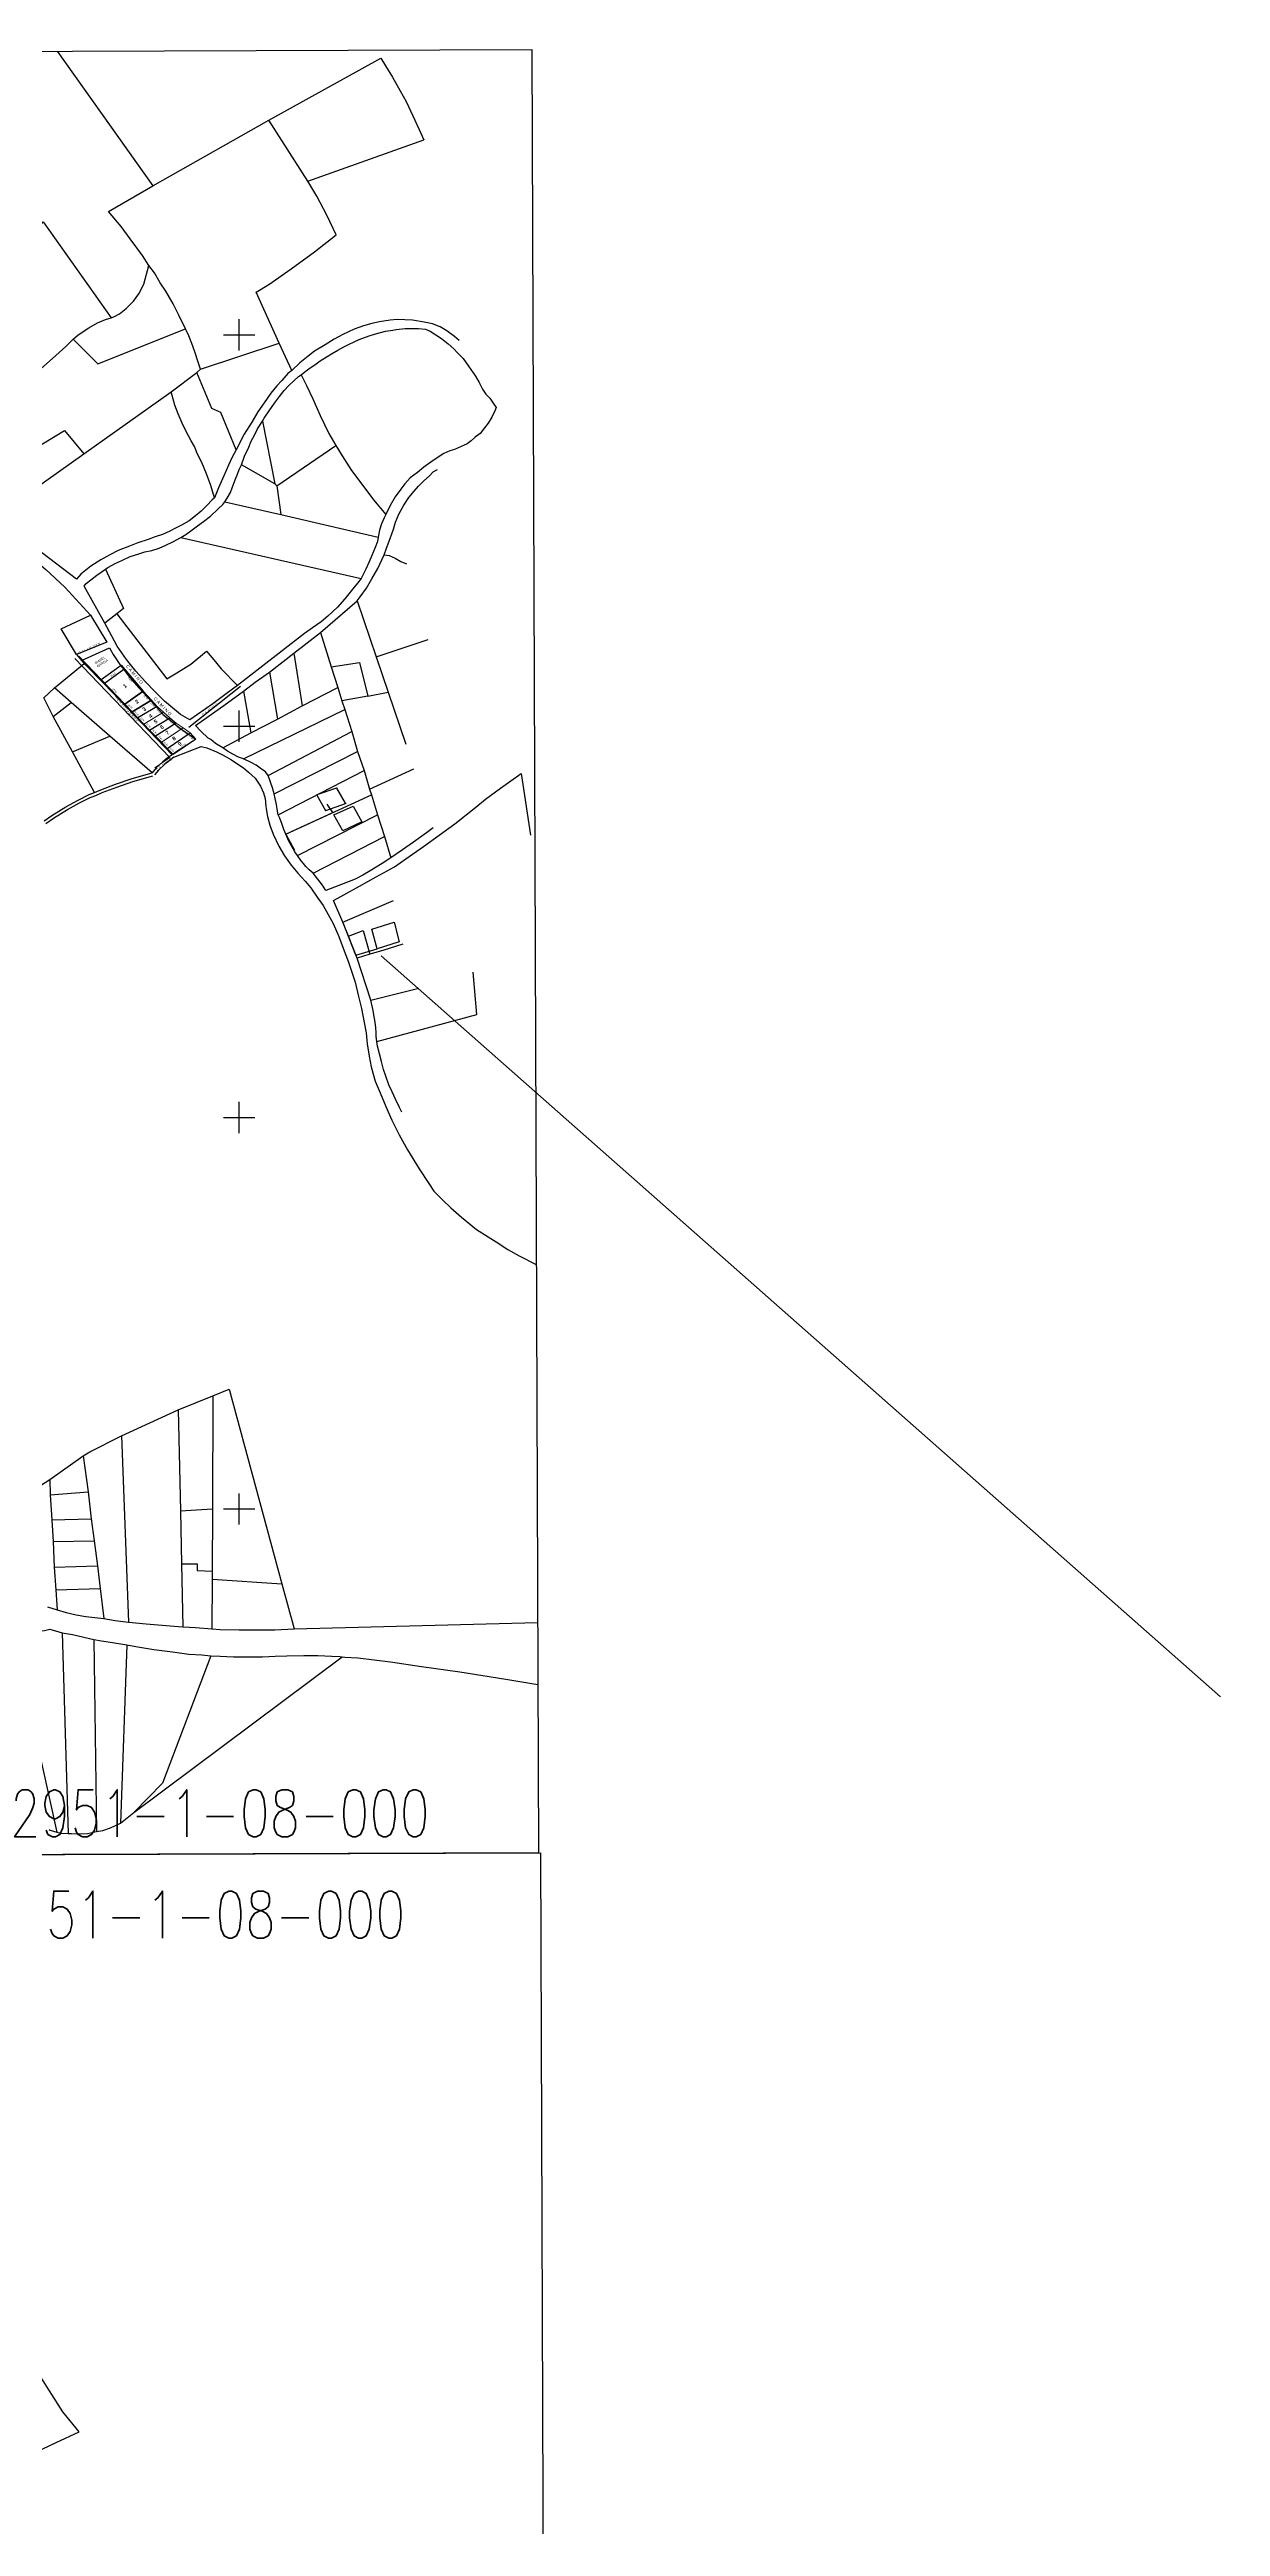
# Model space of a CAD drawing. Header units: millimetres. Extents: x 605783 to 631525, y 1302882 to 1327028.
# Drawn here: x 627773 to 629269, y 1323863 to 1327028 of the extents above; entities that cross this region are included whole.
import ezdxf
from ezdxf.enums import TextEntityAlignment as Align

# ---------------------------------------------------------------- set-up
doc = ezdxf.new("R2010")
doc.units = ezdxf.units.MM
for name, color, linetype in [('2', 7, 'Continuous'), ('4', 7, 'Continuous'), ('42', 7, 'Continuous'), ('43', 7, 'Continuous'), ('44', 7, 'Continuous'), ('CVL_CUADCON_LIN', 8, 'Continuous'), ('CVL_CUADCON_TIT', 1, 'Continuous')]:
    doc.layers.add(name, color=color, linetype=linetype)
doc.styles.add('45', font='arial.ttf')
doc.styles.add('ROMANS', font='ROMANS', dxfattribs={"height": 0.2})

# ---------------------------------------------------------------- blocks, each defined once
blk = doc.blocks.new('COORD')
at = {"layer": '42', "color": 2, "linetype": 'Continuous'}
for p, q in [((-2, 0), (2, 0)), ((0, -2), (0, 2))]:
    blk.add_line(p, q, dxfattribs=at)
blk = doc.blocks.new('COORD$')
at = {"layer": '42', "color": 2, "linetype": 'Continuous'}
blk.add_blockref('COORD', (0, 0), dxfattribs=at)

msp = doc.modelspace()

# ---------------------------------------------------------------- linework, layer by layer
at = {"color": 1, "lineweight": 13}
for points in [[(627805.36567, 1326250.15261), (627926.84931, 1326123.55668)], [(627926.84931, 1326123.55668), (627907.60172, 1326110.42064)]]:
    msp.add_lwpolyline(points, dxfattribs=at)
at = {"color": 1}
msp.add_lwpolyline([(627864.50453, 1326241.52383), (627892.70353, 1326208.26935), (627869.19005, 1326191.57567), (627839.00193, 1326223.03417)], close=True, dxfattribs=at)
for points in [[(628114.30659, 1326075.47567), (628125.70659, 1326055.73028)], [(628139.64647, 1326084.51562), (628114.41781, 1326075.77402)], [(628151.23572, 1326065.11388), (628140.00855, 1326084.38147)], [(628126.06624, 1326055.60002), (628151.12694, 1326064.81162)]]:
    msp.add_lwpolyline(points, dxfattribs=at)
for centre in [(628114.18159, 1326075.69217), (628139.88269, 1326084.59747), (628125.83159, 1326055.51377), (628151.36159, 1326064.89787)]:
    msp.add_circle(centre, 0.25, dxfattribs=at)
at = {"layer": '2', "color": 1, "linetype": 'Continuous'}
for p, q in [((627782.78627, 1327025.8801), (627904.99027, 1326853.7061)), ((627904.99027, 1326853.7061), (628053.20627, 1326937.6421)), ((628103.00327, 1326859.8341), (628053.20627, 1326937.6421)), ((628103.00327, 1326859.8341), (628250.96827, 1326912.5041)), ((627965.98027, 1326619.6901), (628066.44427, 1326652.6841)), ((628082.32427, 1326618.1051), (628066.44427, 1326652.6841)), ((627928.26027, 1326590.7311), (627961.15427, 1326615.6251)), ((627961.15427, 1326615.6251), (627965.98027, 1326619.6901)), ((627816.87727, 1326511.6061), (627928.26027, 1326590.7311)), ((628044.86227, 1326553.1781), (628060.74727, 1326473.3531)), ((627703.08227, 1326430.7031), (627816.87727, 1326511.6061)), ((628063.28727, 1326470.4281), (628138.85527, 1326522.2451)), ((628060.74727, 1326473.3531), (628018.06827, 1326497.6501)), ((627996.98827, 1326450.2531), (628068.62527, 1326433.8221)), ((628060.74727, 1326473.3531), (628063.28727, 1326470.4281)), ((628063.28727, 1326470.4281), (628068.62527, 1326433.8221)), ((628068.62527, 1326433.8221), (628192.72027, 1326404.9071)), ((627940.59927, 1326404.6541), (628171.13327, 1326352.1731)), ((628119.06527, 1326283.4401), (628165.80227, 1326323.5791)), ((628165.80227, 1326323.5791), (628190.06927, 1326252.0111)), ((627859.06727, 1326306.9581), (627843.69927, 1326295.2731)), ((628084.90127, 1326256.6401), (628119.06527, 1326283.4401)), ((628119.06527, 1326283.4401), (628132.78727, 1326239.3301)), ((628190.06927, 1326252.0111), (628256.74827, 1326274.2191)), ((627779.43927, 1326212.6921), (627817.03227, 1326243.8121)), ((627807.63227, 1326255.1291), (627813.85627, 1326247.2451)), ((627817.03227, 1326243.8121), (627813.85627, 1326247.2451)), ((627842.69127, 1326217.4901), (627817.03227, 1326243.8121)), ((627868.09227, 1326235.9061), (627842.69127, 1326217.4901)), ((628053.78527, 1326232.7611), (628084.90127, 1326256.6401)), ((628053.78527, 1326232.7611), (628064.20727, 1326172.5121)), ((628084.90127, 1326256.6401), (628095.83127, 1326189.6541)), ((628132.78727, 1326239.3301), (628141.17227, 1326212.8901)), ((628190.06927, 1326252.0111), (628205.56927, 1326206.8841)), ((627765.85027, 1326199.6081), (627779.43927, 1326212.6921)), ((627777.53727, 1326175.9621), (627765.85027, 1326199.6081)), ((627800.77927, 1326193.9981), (627779.43927, 1326212.6921)), ((627929.45027, 1326127.0801), (627842.69127, 1326217.4901)), ((628020.89127, 1326208.1211), (628030.04227, 1326155.1171)), ((628095.83127, 1326189.6541), (628141.17227, 1326212.8901)), ((628141.17227, 1326212.8901), (628146.25527, 1326195.8561)), ((628179.65827, 1326202.0671), (628146.25527, 1326195.8561)), ((628146.25527, 1326195.8561), (628150.32027, 1326184.9241)), ((628179.65827, 1326202.0671), (628205.56927, 1326206.8841)), ((628205.56927, 1326206.8841), (628227.93027, 1326140.5281)), ((627777.53727, 1326175.9621), (627800.77927, 1326193.9981)), ((627802.18327, 1326130.9571), (627777.53727, 1326175.9621)), ((627849.93827, 1326150.7601), (627800.77927, 1326193.9981)), ((628020.77327, 1326121.8221), (628150.32027, 1326184.9241)), ((628030.04227, 1326155.1171), (628064.20727, 1326172.5121)), ((628064.20727, 1326172.5121), (628095.83127, 1326189.6541)), ((628150.32027, 1326184.9241), (628159.21427, 1326156.7041)), ((627802.18327, 1326130.9571), (627849.93827, 1326150.7601)), ((627904.05027, 1326104.0881), (627849.93827, 1326150.7601)), ((627994.35327, 1326135.6891), (628030.04227, 1326155.1171)), ((628052.40227, 1326100.5811), (628159.21427, 1326156.7041)), ((628159.21427, 1326156.7041), (628166.32927, 1326131.1541)), ((627830.63927, 1326078.7061), (627802.18327, 1326130.9571)), ((628060.02527, 1326076.9371), (628166.32927, 1326131.1541)), ((628065.10827, 1326050.1171), (628174.84227, 1326106.7471)), ((628166.32927, 1326131.1541), (628174.84227, 1326106.7471)), ((628174.84227, 1326106.7471), (628181.70327, 1326082.9761)), ((628181.70327, 1326082.9761), (628238.22127, 1326109.0021)), ((628074.89127, 1326025.7101), (628184.11727, 1326075.7301)), ((628181.70327, 1326082.9761), (628184.11727, 1326075.7301)), ((628184.11727, 1326075.7301), (628192.12127, 1326050.4341)), ((628089.88127, 1325998.2491), (628192.12127, 1326050.4341)), ((628192.12127, 1326050.4341), (628201.01527, 1326022.4681)), ((628109.57027, 1325975.7431), (628201.01527, 1326022.4681)), ((628201.01527, 1326022.4681), (628209.14727, 1325995.1381)), ((628147.68127, 1325913.1921), (628212.58127, 1325940.7391)), ((628154.79527, 1325895.3941), (628147.68127, 1325913.1921)), ((628165.84827, 1325867.0461), (628154.79527, 1325895.3941)), ((628182.23227, 1325872.3761), (628165.84827, 1325867.0461)), ((628183.38127, 1325813.6561), (628165.84827, 1325867.0461)), ((628183.38127, 1325813.6561), (628244.60027, 1325828.8771)), ((627864.88927, 1325256.8791), (627937.41027, 1325290.2681)), ((627937.41027, 1325290.2681), (627981.73627, 1325308.0401)), ((627937.41027, 1325290.2681), (627940.09027, 1325161.1361)), ((627981.73627, 1325308.0401), (627980.98827, 1325163.4031)), ((627864.88927, 1325256.8791), (627873.80427, 1325018.8211)), ((627773.31827, 1325201.0031), (627815.99127, 1325231.2301)), ((627815.99127, 1325231.2301), (627822.22027, 1325185.4721)), ((627761.63427, 1325193.2561), (627773.31827, 1325201.0031)), ((627773.31827, 1325201.0031), (627773.82827, 1325181.3021)), ((627773.82827, 1325181.3021), (627822.22027, 1325185.4721)), ((627822.22027, 1325185.4721), (627826.03427, 1325150.6451)), ((627773.82827, 1325181.3021), (627775.86427, 1325149.4001)), ((627775.86427, 1325149.4001), (627826.03427, 1325150.6451)), ((627826.03427, 1325150.6451), (627829.97427, 1325122.8091)), ((627940.09027, 1325161.1361), (627980.98827, 1325163.4031)), ((627940.09027, 1325161.1361), (627941.74827, 1325093.3931)), ((627980.98827, 1325163.4031), (627980.61527, 1325084.0951)), ((627775.86427, 1325149.4001), (627777.77227, 1325121.9461)), ((627777.77227, 1325121.9461), (627829.97427, 1325122.8091)), ((627777.77227, 1325121.9461), (627779.04527, 1325089.0271)), ((627829.97427, 1325122.8091), (627834.29627, 1325090.6511)), ((627779.04527, 1325089.0271), (627834.29627, 1325090.6511)), ((627779.04527, 1325089.0271), (627781.08027, 1325060.1751)), ((627834.29627, 1325090.6511), (627837.72827, 1325061.9261)), ((627941.74827, 1325093.3931), (627943.40827, 1325012.8121)), ((627781.08027, 1325060.1751), (627837.72827, 1325061.9261)), ((627781.08027, 1325060.1751), (627782.60727, 1325034.5011)), ((627837.72827, 1325061.9261), (627842.55827, 1325023.4131)), ((627980.74427, 1325073.6731), (627980.11527, 1325010.3791)), ((627980.61527, 1325084.0951), (627980.74427, 1325073.6731)), ((627980.74427, 1325073.6731), (628069.78027, 1325067.7811)), ((628069.78027, 1325067.7811), (628085.53627, 1325010.0711)), ((627770.54027, 1325038.3201), (627782.60727, 1325034.5011)), ((627725.19927, 1325008.6261), (627782.12827, 1324750.3121)), ((627789.04327, 1325005.2901), (627796.73427, 1324748.7791)), ((627829.72427, 1324996.7671), (627833.18727, 1324751.3031)), ((628085.53627, 1325010.0711), (628396.44527, 1325018.1701)), ((627871.64527, 1324990.0411), (627863.54227, 1324761.9631)), ((627880.68727, 1324775.5541), (628146.87827, 1324974.6531)), ((627863.54227, 1324761.9631), (627880.68727, 1324775.5541))]:
    msp.add_line(p, q, dxfattribs=at)
for points in [[(628053.20627, 1326937.6421), (628196.21427, 1327017.1321), (628202.31227, 1327007.3431), (628211.20427, 1326992.8491), (628220.85927, 1326975.4321), (628228.48127, 1326961.7021), (628237.12027, 1326943.5221), (628244.87027, 1326926.6141), (628250.96827, 1326912.5041)], [(628066.44427, 1326652.6841), (628036.97027, 1326717.9001), (628053.10027, 1326727.6781), (628081.80327, 1326747.7451), (628111.39527, 1326769.4631), (628139.08127, 1326791.1831), (628127.14027, 1326816.3541), (628114.43627, 1326840.7631), (628103.00327, 1326859.8341)], [(627900.04727, 1326752.2851), (627891.66227, 1326764.9991), (627876.16527, 1326786.3601), (627864.47827, 1326801.7441), (627848.34527, 1326821.3251), (627904.99027, 1326853.7061)], [(627763.37527, 1326805.6091), (627765.02627, 1326807.7681), (627851.53427, 1326685.3301)], [(627851.53427, 1326685.3301), (627855.09127, 1326686.3451), (627862.45727, 1326690.5351), (627870.96627, 1326697.0131), (627880.11027, 1326706.4141), (627886.96827, 1326716.0691), (627893.57127, 1326728.2671), (627900.04727, 1326752.2851)], [(627946.79627, 1326671.0471), (627938.15727, 1326688.5901), (627930.91627, 1326703.0831), (627921.76927, 1326719.3561), (627914.52827, 1326730.0361), (627907.16027, 1326742.8771), (627900.04727, 1326752.2851)], [(627803.27227, 1326657.9021), (627809.36827, 1326663.3641), (627823.21227, 1326672.3801), (627834.13427, 1326678.7301), (627844.29527, 1326683.0461), (627851.53427, 1326685.3301)], [(627803.27227, 1326657.9021), (627834.64827, 1326626.6201), (627946.79627, 1326671.0471)], [(627965.98027, 1326619.6901), (627962.93127, 1326628.4611), (627958.48427, 1326641.6811), (627954.92627, 1326652.4861), (627950.73427, 1326662.1481), (627946.79627, 1326671.0471)], [(628296.08327, 1326656.5071), (628290.36727, 1326661.5941), (628280.46027, 1326668.7161), (628271.82227, 1326673.8051), (628262.04227, 1326677.6231), (628251.62627, 1326679.9161), (628236.51227, 1326682.3381), (628217.07927, 1326683.1111), (628208.06127, 1326682.0981), (628194.34327, 1326680.1991), (628184.81827, 1326678.0431), (628173.89527, 1326675.1251), (628162.33727, 1326670.8101), (628147.60427, 1326663.8271), (628136.68227, 1326657.8591), (628124.99727, 1326650.7481), (628111.53527, 1326642.4931), (628103.53327, 1326636.2691), (628092.73827, 1326627.6321), (628082.32427, 1326618.1051)], [(628094.26427, 1326612.2531), (628099.09027, 1326616.4451), (628105.94827, 1326621.3981), (628112.04527, 1326625.2081), (628118.90327, 1326630.4151), (628127.79327, 1326635.8761), (628133.12727, 1326639.4321), (628141.25627, 1326644.1301), (628149.13027, 1326648.0661), (628154.84527, 1326651.1141), (628162.21227, 1326654.4151), (628168.43527, 1326657.4621), (628176.69127, 1326660.5081), (628182.53327, 1326662.7931), (628191.29727, 1326665.3301), (628202.21927, 1326668.3751), (628211.36427, 1326669.6411), (628215.93727, 1326670.1471), (628227.24127, 1326671.6671), (628235.87827, 1326671.6621), (628244.38727, 1326671.6581), (628253.15227, 1326670.6371), (628259.12127, 1326668.0921), (628273.72927, 1326658.8061), (628282.11227, 1326652.0661), (628289.60727, 1326645.7071), (628294.30727, 1326640.6211), (628301.29327, 1326633.3731), (628308.02627, 1326623.4561), (628317.29927, 1326610.6141), (628322.00027, 1326602.6051), (628325.93827, 1326594.2141), (628330.25727, 1326587.7301), (628335.46527, 1326582.7711), (628339.78427, 1326576.2871), (628343.46827, 1326570.5651), (628341.69027, 1326566.3721), (628338.00827, 1326558.3671), (628333.18227, 1326550.4891), (628328.61027, 1326544.5181), (628322.89527, 1326537.5311), (628316.67227, 1326532.8311), (628311.46527, 1326528.1311), (628306.38527, 1326524.3211), (628298.12927, 1326520.3851), (628290.38227, 1326516.8301), (628284.15827, 1326515.4351), (628276.66527, 1326511.8801), (628269.55327, 1326507.3091), (628260.15427, 1326500.9591), (628251.26427, 1326494.6081), (628242.88227, 1326487.6221), (628233.73827, 1326480.8911), (628226.88027, 1326473.1411), (628221.67327, 1326466.4081), (628214.30727, 1326456.7521), (628208.21227, 1326445.6981), (628202.49727, 1326433.8811)], [(627606.54527, 1326496.7151), (627611.11727, 1326501.0341), (627618.48327, 1326507.3851), (627622.67427, 1326511.5771), (627627.75427, 1326517.5481), (627632.07227, 1326524.9181), (627637.40527, 1326535.7181), (627645.78727, 1326547.5341), (627652.89927, 1326556.6821), (627662.29727, 1326565.9551), (627672.45727, 1326573.9571), (627686.30127, 1326583.2281), (627699.63627, 1326589.5761), (627712.84527, 1326594.7801), (627726.81627, 1326599.0941), (627740.53327, 1326602.2651), (627754.75827, 1326613.8231), (627776.60227, 1326633.1311), (627793.62027, 1326648.7551), (627803.27227, 1326657.9021)], [(628011.46127, 1326516.5911), (627991.64227, 1326564.1351), (627980.46527, 1326569.2251), (627961.15427, 1326615.6251)], [(628082.32427, 1326618.1051), (628077.49827, 1326614.1681), (628069.87827, 1326605.1481), (628063.27427, 1326598.4151), (628055.65427, 1326589.0141), (628047.01927, 1326576.8171), (628039.14527, 1326565.1281), (628031.27227, 1326551.9141), (628021.62027, 1326536.5401), (628011.46127, 1326516.5911)], [(628044.86227, 1326553.1781), (628047.02127, 1326557.2441), (628053.37027, 1326566.6461), (628060.35527, 1326576.3021), (628066.57827, 1326584.6871), (628072.54727, 1326592.4371), (628078.64327, 1326598.6611), (628084.86627, 1326604.8861), (628090.83527, 1326610.0941), (628094.26427, 1326612.2531)], [(628094.26427, 1326612.2531), (628101.25127, 1326598.6501), (628109.38227, 1326581.7421), (628118.65627, 1326560.3851), (628129.83527, 1326537.6291), (628138.85527, 1326522.2451)], [(627983.52427, 1326455.3441), (627979.20427, 1326471.1061), (627973.36027, 1326486.1071), (627967.51627, 1326500.3451), (627962.18127, 1326511.2781), (627957.98827, 1326520.9391), (627953.79627, 1326528.1861), (627947.06327, 1326541.0261), (627942.61727, 1326550.8151), (627937.40827, 1326562.7651), (627933.21527, 1326573.8241), (627928.26027, 1326590.7311)], [(628018.06827, 1326497.6501), (628022.25827, 1326508.4511), (628027.46427, 1326519.8871), (628030.76627, 1326527.6381), (628034.83027, 1326535.3891), (628038.76627, 1326543.6491), (628044.86227, 1326553.1781)], [(627660.40227, 1326461.7361), (627688.97727, 1326492.7331), (627699.90127, 1326485.6101), (627792.23427, 1326541.3591), (627816.87727, 1326511.6061)], [(628011.46127, 1326516.5911), (628006.38227, 1326507.1881), (628001.68327, 1326497.0231), (627995.46127, 1326483.2991), (627988.98527, 1326467.9241), (627983.52427, 1326455.3441)], [(628138.85527, 1326522.2451), (628146.85827, 1326509.0231), (628158.92627, 1326490.0801), (628169.21627, 1326476.0941), (628186.74627, 1326452.6991), (628202.49727, 1326433.8811)], [(627996.98827, 1326450.2531), (628000.03627, 1326454.9551), (628004.10027, 1326461.9431), (628006.38627, 1326467.9151), (628009.94127, 1326478.2081), (628013.11527, 1326485.5781), (628015.40127, 1326491.5511), (628018.06827, 1326497.6501)], [(628200.47027, 1326382.5341), (628203.39127, 1326390.9211), (628208.08927, 1326403.5021), (628212.27927, 1326415.1921), (628214.94627, 1326424.2151), (628219.26327, 1326434.3801), (628225.61227, 1326445.9431), (628232.08927, 1326455.8531), (628238.82027, 1326463.8571), (628244.28127, 1326470.2091), (628251.01227, 1326476.9421), (628258.25127, 1326483.5471), (628263.20427, 1326488.5011), (628268.53827, 1326491.5491)], [(627983.52427, 1326455.3441), (627980.85727, 1326452.8041), (627974.12627, 1326445.5621), (627966.50627, 1326438.1951), (627959.39427, 1326432.2251), (627951.39327, 1326425.7471), (627941.61427, 1326420.2871), (627933.23127, 1326415.9701), (627926.62727, 1326412.6681), (627917.48227, 1326408.4791), (627907.95727, 1326405.4331), (627899.19327, 1326402.0061), (627885.85727, 1326397.6921), (627875.31627, 1326393.5031), (627860.71027, 1326388.0451), (627849.91427, 1326382.3311), (627838.73727, 1326376.1091), (627825.78327, 1326367.9821), (627812.95627, 1326357.5661), (627807.24127, 1326351.4681), (627703.08227, 1326430.7031)], [(627940.59927, 1326404.6541), (627947.07627, 1326408.5911), (627953.55427, 1326413.0361), (627962.19027, 1326419.3871), (627969.81027, 1326424.9751), (627978.44627, 1326431.9611), (627988.47927, 1326441.3611), (627994.19427, 1326446.5691), (627996.98827, 1326450.2531)], [(627676.91727, 1326433.5121), (627690.76227, 1326423.7191), (627710.95927, 1326409.9821), (627730.26627, 1326395.3561), (627745.63627, 1326383.0201), (627768.37327, 1326363.8171), (627792.63527, 1326341.0541), (627825.15427, 1326305.4501)], [(628202.49727, 1326433.8811), (628200.33927, 1326429.5601), (628196.91027, 1326421.9361), (628194.62527, 1326414.0571), (628192.72027, 1326404.9071)], [(627844.32727, 1326364.2861), (627847.62927, 1326366.1911), (627857.53627, 1326371.9051), (627865.28327, 1326375.3331), (627876.20627, 1326380.4111), (627885.60527, 1326383.2031), (627894.74927, 1326386.5031), (627903.76727, 1326387.8961), (627913.16627, 1326390.9421), (627921.67527, 1326394.6231), (627930.31227, 1326399.0671), (627940.59927, 1326404.6541)], [(628192.72027, 1326404.9071), (628191.83227, 1326399.6971), (628189.03827, 1326391.8181), (628184.72127, 1326381.3981), (628180.91127, 1326372.5041), (628176.97527, 1326364.1171), (628171.13327, 1326352.1731)], [(627843.69927, 1326295.2731), (627817.14927, 1326342.5671), (627819.81627, 1326345.8701), (627825.65827, 1326350.5691), (627833.40527, 1326356.4121), (627844.32727, 1326364.2861)], [(627844.32727, 1326364.2861), (627867.44927, 1326313.6901), (627859.06727, 1326306.9581)], [(628165.80227, 1326323.5791), (628169.99327, 1326328.9151), (628177.86627, 1326339.8411), (628184.59727, 1326351.6581), (628192.21627, 1326365.1261), (628197.67727, 1326375.9271), (628200.47027, 1326382.5341)], [(628200.47027, 1326382.5341), (628206.82127, 1326381.5141), (628214.56927, 1326378.3331), (628221.68227, 1326374.1351), (628229.17627, 1326371.0811)], [(628171.13327, 1326352.1731), (628166.43427, 1326346.4561), (628160.59327, 1326338.8331), (628150.05227, 1326326.2561), (628141.03527, 1326315.4571), (628128.58927, 1326304.0251), (628119.82627, 1326296.6581), (628108.77627, 1326289.2921), (628098.74327, 1326282.0521), (628013.27027, 1326215.6241)], [(627807.63227, 1326255.1291), (627787.81427, 1326288.0571), (627825.15427, 1326305.4501)], [(627825.15427, 1326305.4501), (627846.24227, 1326270.7421), (627807.63227, 1326255.1291)], [(628013.27027, 1326215.6241), (627998.66427, 1326204.7011), (627981.77327, 1326192.0001), (627952.30827, 1326171.6791), (627940.36827, 1326178.5491), (627919.79027, 1326195.4631), (627907.34227, 1326207.9251), (627895.52827, 1326220.2591), (627883.20727, 1326233.7381), (627871.52027, 1326248.7411), (627859.32527, 1326265.9061), (627852.59227, 1326278.7461), (627843.69927, 1326295.2731)], [(627859.06727, 1326306.9581), (627922.83627, 1326223.9311), (627935.66327, 1326231.8051), (627953.44427, 1326242.7261), (627973.63727, 1326259.3651), (627983.03727, 1326248.4301), (627992.31127, 1326236.8601), (628013.27027, 1326215.6241)], [(627813.85627, 1326247.2451), (627849.67227, 1326263.7501), (627854.24527, 1326254.9781), (627863.51927, 1326240.8651), (627868.09227, 1326235.9061)], [(627868.09227, 1326235.9061), (627875.07827, 1326226.2431), (627886.89227, 1326212.5111), (627897.94327, 1326200.6851), (627907.97927, 1326189.8771), (627917.88727, 1326179.0681), (627934.65427, 1326164.9521), (627943.29127, 1326158.4661), (627959.80427, 1326147.1461), (627953.07327, 1326142.1921), (627943.54827, 1326136.4781), (627936.68927, 1326132.0331), (627929.45027, 1326127.0801)], [(628020.89127, 1326208.1211), (628035.87827, 1326219.8071), (628053.78527, 1326232.7611)], [(628132.78727, 1326239.3301), (628169.11227, 1326244.7771), (628179.65827, 1326202.0671)], [(627994.35327, 1326135.6891), (627984.95427, 1326141.2871), (627979.11027, 1326146.6281), (627975.80827, 1326148.4091), (627966.15427, 1326157.0561), (627959.29527, 1326164.3041), (627969.83627, 1326171.5431), (627995.49127, 1326189.8321), (628020.89127, 1326208.1211)], [(627931.80696, 1326123.84807), (627966.66427, 1326137.4831), (627973.90427, 1326135.7001), (627986.09827, 1326130.8641), (627994.73527, 1326126.5381), (628005.27827, 1326120.4321), (628013.66127, 1326114.8361), (628020.77427, 1326110.2571), (628027.12627, 1326104.7881), (628035.63627, 1326097.1581), (628042.62327, 1326086.8601), (628046.30727, 1326078.4691), (628048.34027, 1326071.2241), (628049.23027, 1326061.4371), (628049.86627, 1326058.1321), (628051.26427, 1326048.2181), (628054.56727, 1326037.1591), (628058.63327, 1326025.4641), (628065.87427, 1326010.3351), (628073.24227, 1325997.7491), (628081.62627, 1325986.0521), (628090.13727, 1325975.7531), (628099.66427, 1325965.4531), (628106.77827, 1325956.8071), (628115.54327, 1325943.8381), (628122.65727, 1325934.3021), (628129.13627, 1325922.9871), (628135.23327, 1325911.2911), (628142.34827, 1325894.7651), (628148.06527, 1325879.8921), (628155.05227, 1325862.2221), (628163.43827, 1325836.5441), (628167.63127, 1325818.3671), (628171.69727, 1325802.7321), (628175.00127, 1325784.8101), (628177.41627, 1325771.7171), (628178.56127, 1325757.6091), (628181.10227, 1325741.9751), (628183.77127, 1325728.5011), (628189.10727, 1325710.0691), (628195.20627, 1325695.0691), (628202.70127, 1325677.7801), (628210.45127, 1325660.2361), (628219.72527, 1325641.4211), (628230.14227, 1325622.0971), (628245.00527, 1325598.1951), (628257.45427, 1325579.2521), (628263.93327, 1325569.4621), (628274.85727, 1325558.2721), (628285.78127, 1325548.0991), (628299.24627, 1325536.1451), (628318.42627, 1325520.6291), (628343.57627, 1325504.7291), (628358.43827, 1325494.8081), (628373.04527, 1325486.6661), (628394.78827, 1325475.7231)], [(628020.77327, 1326121.8221), (628014.29527, 1326124.1131), (628007.05527, 1326127.9301), (628000.45027, 1326131.7461), (627994.35327, 1326135.6891)], [(627830.63927, 1326078.7061), (627838.64027, 1326082.3881), (627857.43827, 1326089.2421), (627878.39427, 1326096.6031), (627904.05027, 1326104.0881)], [(627832.31147, 1326075.0724), (627840.16402, 1326078.68609), (627858.78625, 1326085.476), (627879.61812, 1326092.7934), (627905.17055, 1326100.24818)], [(627929.45027, 1326127.0801), (627923.35427, 1326122.6351), (627917.76627, 1326118.1891), (627909.25727, 1326110.3131), (627904.05027, 1326104.0881)], [(627931.80696, 1326123.84807), (627925.77891, 1326119.45261), (627920.37369, 1326115.15204), (627912.16169, 1326107.55095), (627907.11843, 1326101.52169)], [(628052.40227, 1326100.5811), (628048.97227, 1326105.0311), (628041.98627, 1326109.7371), (628036.77827, 1326113.5531), (628030.68127, 1326116.9881), (628020.77327, 1326121.8221)], [(628060.02527, 1326076.9371), (628057.99227, 1326084.8181), (628052.40227, 1326100.5811)], [(628147.68127, 1325913.1921), (628135.73827, 1325941.0321), (628149.07427, 1325948.0151), (628169.01427, 1325958.9361), (628190.22427, 1325970.9991), (628213.46627, 1325983.9511), (628228.19927, 1325994.2391), (628250.67827, 1326009.6061), (628290.68527, 1326038.5641), (628317.35527, 1326060.1571), (628330.05527, 1326070.1911), (628349.10627, 1326084.2891), (628375.39627, 1326102.9591), (628387.59727, 1326024.4071)], [(627765.99327, 1326042.5161), (627776.02627, 1326049.3741), (627793.80727, 1326060.5501), (627809.55627, 1326069.1851), (627823.52627, 1326076.1681), (627830.63927, 1326078.7061)], [(627768.25051, 1326039.21385), (627778.22, 1326046.02844), (627795.83491, 1326057.10004), (627811.4127, 1326065.64117), (627825.09834, 1326072.48203), (627831.98351, 1326074.93874)], [(628065.10827, 1326050.1171), (628064.34627, 1326054.8201), (628063.07527, 1326063.4631), (628061.42327, 1326071.3441), (628060.02527, 1326076.9371)], [(628074.89127, 1326025.7101), (628072.22327, 1326031.6841), (628070.06327, 1326038.0401), (628067.14127, 1326045.9221), (628065.10827, 1326050.1171)], [(628089.88127, 1325998.2491), (628086.45127, 1326003.0801), (628082.64027, 1326009.8181), (628078.82927, 1326016.4291), (628074.89127, 1326025.7101)], [(628263.25027, 1326033.7481), (628254.61427, 1326027.1431), (628238.10427, 1326015.2051), (628224.00627, 1326005.5521), (628209.14727, 1325995.1381)], [(628109.57027, 1325975.7431), (628104.87027, 1325979.8121), (628100.42427, 1325984.3901), (628097.63027, 1325987.9501), (628094.32727, 1325991.6381), (628089.88127, 1325998.2491)], [(628209.14727, 1325995.1381), (628198.09727, 1325988.0261), (628182.47527, 1325978.7561), (628173.20427, 1325973.1681), (628163.29827, 1325968.0901), (628148.18427, 1325962.1241), (628125.83027, 1325953.7471), (628121.89227, 1325960.4851), (628115.92227, 1325968.2411), (628109.57027, 1325975.7431)], [(628154.79527, 1325895.3941), (628173.84627, 1325902.3751), (628182.23227, 1325872.3761)], [(628224.39927, 1325885.0641), (628198.87127, 1325876.8161), (628182.23227, 1325872.3761)], [(628191.00827, 1325760.6531), (628318.77927, 1325795.0311), (628314.20127, 1325849.1771)], [(628191.00827, 1325760.6531), (628190.37227, 1325767.1351), (628190.24427, 1325772.2191), (628189.60927, 1325778.0661), (628188.97327, 1325785.3111), (628187.19427, 1325794.5901), (628186.43127, 1325800.4371), (628183.38127, 1325813.6561)], [(628222.89727, 1325670.2711), (628220.10227, 1325676.5001), (628214.76627, 1325686.7981), (628210.82827, 1325696.2051), (628206.63627, 1325705.4851), (628202.44327, 1325716.2901), (628199.64827, 1325724.8071), (628197.23427, 1325735.1031), (628194.31127, 1325744.8911), (628192.15127, 1325754.5521), (628191.00827, 1325760.6531)], [(627981.73627, 1325308.0401), (628002.56527, 1325316.2901), (628069.78027, 1325067.7811)], [(627815.99127, 1325231.2301), (627824.62827, 1325236.3101), (627864.88927, 1325256.8791)], [(627941.74827, 1325093.3931), (627961.43627, 1325093.5101), (627961.69027, 1325084.8671), (627980.61527, 1325084.0951)], [(627782.60727, 1325034.5011), (627794.29327, 1325031.1901), (627806.99427, 1325028.1331), (627819.18827, 1325026.2211), (627842.55827, 1325023.4131)], [(627725.19927, 1325008.6261), (627730.42127, 1325007.9441), (627737.79927, 1325007.4231), (627746.57327, 1325007.0501), (627756.21927, 1325007.7071), (627766.37527, 1325008.2451), (627773.20627, 1325010.0031), (627789.04327, 1325005.2901)], [(627789.04327, 1325005.2901), (627802.54827, 1325003.2111), (627829.72427, 1324996.7671)], [(627829.72427, 1324996.7671), (627839.40927, 1324995.1371), (627853.55627, 1324992.6861), (627871.64527, 1324990.0411)], [(627842.55827, 1325023.4131), (627856.78427, 1325021.1181), (627873.80427, 1325018.8211)], [(627873.80427, 1325018.8211), (627896.54027, 1325016.5221), (627932.23127, 1325013.7081), (627943.40827, 1325012.8121)], [(627943.40827, 1325012.8121), (627959.53927, 1325012.0421), (627980.11527, 1325010.3791)], [(627980.11527, 1325010.3791), (627991.03827, 1325009.6111), (628015.29827, 1325009.0901), (628035.87427, 1325008.9531), (628060.76827, 1325009.0671), (628085.53627, 1325010.0711)], [(627871.64527, 1324990.0411), (627883.12427, 1324987.5491), (627906.05727, 1324983.9631), (627930.00127, 1324980.7741), (627951.14327, 1324977.9221), (627967.54927, 1324977.0321), (627978.88127, 1324975.6811)], [(627978.88127, 1324975.6811), (627917.13627, 1324813.0291), (627880.68727, 1324775.5541)], [(627978.88127, 1324975.6811), (627990.96027, 1324975.2321), (628007.99827, 1324974.6061), (628026.29927, 1324974.3801), (628044.97727, 1324974.4141), (628061.09927, 1324975.2991), (628076.33627, 1324975.9151), (628097.67727, 1324976.2451), (628115.72427, 1324976.0151), (628133.65327, 1324975.2751), (628143.69527, 1324975.0491), (628150.06227, 1324974.2571)], [(628150.06227, 1324974.2571), (628166.85527, 1324973.1191), (628208.74227, 1324968.3001), (628248.23827, 1324962.1731), (628297.14827, 1324955.4281), (628355.75727, 1324946.1641), (628396.73127, 1324938.9441)], [(627772.72827, 1324753.8751), (627773.74527, 1324753.1121), (627782.12827, 1324750.3121)], [(627782.12827, 1324750.3121), (627787.58927, 1324749.2921), (627796.73427, 1324748.7791)], [(627796.73427, 1324748.7791), (627801.05327, 1324748.7771), (627811.21427, 1324748.5181), (627821.50227, 1324748.6401), (627833.18727, 1324751.3031)], [(627833.18727, 1324751.3031), (627841.18927, 1324752.8241), (627850.84127, 1324755.8691), (627863.54227, 1324761.9631)]]:
    msp.add_lwpolyline(points, dxfattribs=at)
at = {"layer": '4', "color": 1, "linetype": 'Continuous'}
for points in [[(627810.75427, 1323984.41311), (627789.85427, 1324010.05811), (627713.83827, 1324130.18911)], [(627563.20227, 1323865.30511), (627568.76527, 1323878.02511), (627594.15927, 1323888.48811), (627627.16927, 1323903.28411), (627653.82127, 1323919.34211), (627690.15327, 1323925.75411), (627708.94727, 1323932.64711), (627729.50527, 1323945.89911), (627781.30127, 1323970.63911), (627810.75427, 1323984.41311)]]:
    msp.add_lwpolyline(points, dxfattribs=at)
at = {"layer": '43', "color": 1, "linetype": 'Continuous'}
for points in [[(624986.55727, 1327015.9081), (628389.16927, 1327028.0431), (628397.50927, 1324724.1521), (624994.63627, 1324712.0371), (624986.55727, 1327015.9081)], [(621594.51327, 1324700.35211), (628400.23027, 1324724.19711), (628416.86627, 1320116.42511), (621610.10927, 1320092.65911), (621594.51327, 1324700.35211)], [(621594.51327, 1324700.35211), (628400.23027, 1324724.19711), (628416.86627, 1320116.42511), (621610.10927, 1320092.65911), (621594.51327, 1324700.35211)]]:
    msp.add_lwpolyline(points, dxfattribs=at)
at = {"layer": 'CVL_CUADCON_LIN', "color": 1, "lineweight": 13, "ltscale": 0.5}
for p, q in [((627869.19005, 1326191.57567), (627810.34432, 1326252.89776)), ((627864.50453, 1326241.52383), (627839.00193, 1326223.03417)), ((627839.00193, 1326223.03417), (627864.50453, 1326241.52383)), ((627864.50453, 1326241.52383), (627892.70353, 1326208.26935)), ((627839.00193, 1326223.03417), (627839.00193, 1326223.03417)), ((627869.19005, 1326191.57567), (627892.69436, 1326208.26284)), ((627878.46806, 1326181.90723), (627903.2, 1326196.79838)), ((627892.70353, 1326208.26935), (627903.2, 1326196.79838)), ((627903.2, 1326196.79838), (627910.49653, 1326188.83592)), ((627885.94585, 1326174.11476), (627869.19005, 1326191.57567)), ((627885.94585, 1326174.11476), (627910.49653, 1326188.83592)), ((627893.42364, 1326166.32229), (627885.94585, 1326174.11476)), ((627893.42364, 1326166.32229), (627918.50035, 1326181.5848)), ((627900.90143, 1326158.52982), (627893.42364, 1326166.32229)), ((627900.90143, 1326158.52982), (627926.50418, 1326174.33367)), ((627908.37922, 1326150.73734), (627934.8351, 1326167.46085)), ((627910.49653, 1326188.83592), (627918.50035, 1326181.5848)), ((627918.50035, 1326181.5848), (627926.50418, 1326174.33367)), ((627926.50418, 1326174.33367), (627934.8351, 1326167.46085)), ((627934.8351, 1326167.46085), (627943.72506, 1326161.32826)), ((627908.37922, 1326150.73734), (627900.90143, 1326158.52982)), ((627915.85701, 1326142.94487), (627908.37922, 1326150.73734)), ((627915.85701, 1326142.94487), (627943.72506, 1326161.32826)), ((627923.33481, 1326135.1524), (627915.85701, 1326142.94487)), ((627923.33481, 1326135.1524), (627952.63251, 1326155.22111)), ((627930.8126, 1326127.35993), (627923.33481, 1326135.1524)), ((627930.8126, 1326127.35993), (627959.80427, 1326147.1461)), ((627959.80427, 1326147.1461), (627930.8126, 1326127.35993)), ((627943.72506, 1326161.32826), (627952.63251, 1326155.22111)), ((627952.63251, 1326155.22111), (627959.80427, 1326147.1461)), ((627952.63251, 1326155.22111), (627959.80427, 1326147.1461))]:
    msp.add_line(p, q, dxfattribs=at)
at = {"layer": 'CVL_CUADCON_LIN', "color": 1, "ltscale": 0.5, "flags": 128}
for points in [[(627892.69436, 1326208.26284), (627903.2, 1326196.79838), (627878.46806, 1326181.90723), (627869.19005, 1326191.57567)], [(627903.2, 1326196.79838), (627910.49653, 1326188.83592), (627885.94585, 1326174.11476), (627878.46806, 1326181.90723)], [(627926.50418, 1326174.33367), (627934.8351, 1326167.46085), (627908.37922, 1326150.73734), (627900.90143, 1326158.52982)], [(627952.63251, 1326155.22111), (627959.80427, 1326147.1461), (627930.8126, 1326127.35993), (627923.33481, 1326135.1524)], [(628147.5092, 1326029.67124), (628136.34547, 1326050.12268), (628161.07563, 1326061.44784), (628172.06979, 1326041.35957)], [(628136.34547, 1326050.12268), (628161.07563, 1326061.44784), (628172.06979, 1326041.35957), (628147.5092, 1326029.67124)], [(628184.63392, 1325904.36222), (628213.36285, 1325913.17417), (628219.7124, 1325887.8583), (628191.6606, 1325879.22587)]]:
    msp.add_lwpolyline(points, close=True, dxfattribs=at)
at = {"layer": 'CVL_CUADCON_LIN', "color": 1, "ltscale": 0.5, "const_width": 0.1, "flags": 128}
for points in [[(627903.2, 1326196.79838), (627910.49653, 1326188.83592), (627885.94585, 1326174.11476), (627878.46806, 1326181.90723)], [(627934.8351, 1326167.46085), (627952.63251, 1326155.22111), (627923.33481, 1326135.1524), (627908.37922, 1326150.73734)]]:
    msp.add_lwpolyline(points, close=True, dxfattribs=at)
at = {"layer": 'CVL_CUADCON_LIN', "color": 1, "lineweight": 13, "ltscale": 0.5, "const_width": 0.01, "flags": 128}
msp.add_lwpolyline([(627964.52767, 1326155.02825), (628026.12367, 1326198.84525)], dxfattribs=at)
at = {"layer": 'CVL_CUADCON_LIN', "color": 1, "ltscale": 0.5, "flags": 128}
for points in [[(628074.89127, 1326025.7101), (628134.71643, 1326053.107), (628127.45639, 1326063.91221)], [(628074.89127, 1326025.7101), (628099.62143, 1326037.03526)], [(628074.89127, 1326025.7101), (628086.055, 1326005.25866)], [(628164.37341, 1325870.82874), (628148.09673, 1325912.1377)], [(628164.37341, 1325870.82874), (628191.6606, 1325879.22587)], [(628196.73144, 1325870.21943), (629268.73144, 1324923.21943)]]:
    msp.add_lwpolyline(points, dxfattribs=at)
at = {"layer": 'CVL_CUADCON_TIT', "color": 1, "ltscale": 0.5, "flags": 128}
msp.add_lwpolyline([(628016.83944, 1326214.18243), (627951.07744, 1326161.88643)], dxfattribs=at)

# ---------------------------------------------------------------- block references
at = {"layer": '42', "color": 1, "linetype": 'Continuous', "xscale": 10, "yscale": 10}
for p in [(628015.28227, 1326663.3861), (628015.28227, 1326163.3861), (628015.28227, 1325663.3861), (628015.28227, 1325163.3861)]:
    msp.add_blockref('COORD$', p, dxfattribs=at)

# ---------------------------------------------------------------- texts
at = {"color": 1, "lineweight": 13, "attachment_point": 5, "style": '45'}
for s, insert, char_height, rotation in [('C A L L E J O N', (627823.94864, 1326262.98531), 3, 24.37846169), ('ISABEL\\P GARCIA', (627838.72235, 1326245.74227), 3, 31.72583834), ('\\A1;31.50', (627853.90408, 1326229.31236), 2, 35.94251846), ('{\\H2x;C A M I N O} ', (627881.44375, 1326229.74791), 2, 310.28241448), ('\\A1;43.60', (627856.05258, 1326209.1825), 2, 313.81944761), ('S E R V I D U M B R E', (627871.10596, 1326185.24), 3, 310.28241448), ('{\\fArial|b1|i0|c0|p34;1}', (627869.28122, 1326214.9388), 5, 37.5318273), ('\\A1;43.60', (627876.24319, 1326222.89633), 2, 310.28241448), ('{\\fArial|b1|i0|c0|p34;2}', (627884.5546, 1326194.99239), 5, 37.5318273), ('\\A1;15.55', (627895.86461, 1326200.62402), 2, 312.459954), ('{\\H2x;C A M I N O} ', (627917.50278, 1326188.88063), 2, 313.83457773), ('\\A1;13.40', (627875.90206, 1326188.71246), 2, 313.55221177), ('\\A1;10.80', (627884.36749, 1326180.06045), 2, 313.48787317), ('\\A1;10.80', (627891.81083, 1326172.25875), 2, 313.81944761), ('{\\fArial|b1|i0|c0|p34;3}', (627893.92227, 1326185.22272), 5, 37.5318273), ('\\A1;10.80', (627899.41849, 1326164.59091), 2, 313.81944761), ('{\\fArial|b1|i0|c0|p34;4}', (627902.06807, 1326176.47072), 5, 37.5318273), ('\\A1;10.80', (627904.76248, 1326190.90581), 2, 312.50109156), ('{\\fArial|b1|i0|c0|p34;5}', (627908.58471, 1326169.55054), 5, 37.5318273), ('\\A1;10.80', (627912.60719, 1326183.12278), 2, 317.82476042), ('{\\fArial|b1|i0|c0|p34;6}', (627916.52686, 1326162.42682), 5, 37.5318273), ('\\A1;10.80', (627920.61101, 1326175.87166), 2, 317.82476042), ('\\A1;10.80', (627928.87897, 1326168.7267), 2, 320.47812422), ('\\A1;10.81', (627937.61653, 1326161.95813), 2, 325.73097337), ('C A  M I N O', (627977.93319, 1326184.71717), 3, 37.19856726), ('\\A1;10.80', (627906.89629, 1326156.79844), 2, 313.81944761), ('\\A1;10.80', (627914.34121, 1326148.9501), 2, 313.48787851), ('\\A1;10.80', (627921.7843, 1326141.14866), 2, 313.81944761), ('{\\fArial|b1|i0|c0|p34;7}', (627923.65444, 1326155.09957), 5, 37.5318273), ('\\A1;10.80', (627929.38197, 1326133.44595), 2, 313.48787851), ('{\\fArial|b1|i0|c0|p34;8}', (627932.00388, 1326147.77232), 5, 37.5318273), ('{\\fArial|b1|i0|c0|p34;9}', (627939.53875, 1326140.85213), 5, 37.5318273), ('\\A1;35.10', (627944.23311, 1326138.82863), 2, 34.31266589), ('\\A1;10.80', (627946.45862, 1326155.73454), 2, 325.8961952), ('\\A1;10.80', (627953.88781, 1326149.11371), 2, 311.60962958), ('C A  M I N O', (627919.34661, 1326114.64064), 3, 37.19856726)]:
    msp.add_mtext(s, dxfattribs=dict(at, insert=insert, char_height=char_height, rotation=rotation))
at = {"layer": '44', "color": 1, "linetype": 'Continuous', "style": 'ROMANS', "width": 0.75}
for p in [(627990.69545, 1324774.66519), (627959.58666, 1324645.11195)]:
    msp.add_text('2951-1-08-000', height=60, dxfattribs=at).set_placement(p, align=Align.MIDDLE)

doc.saveas('drawing.dxf')
